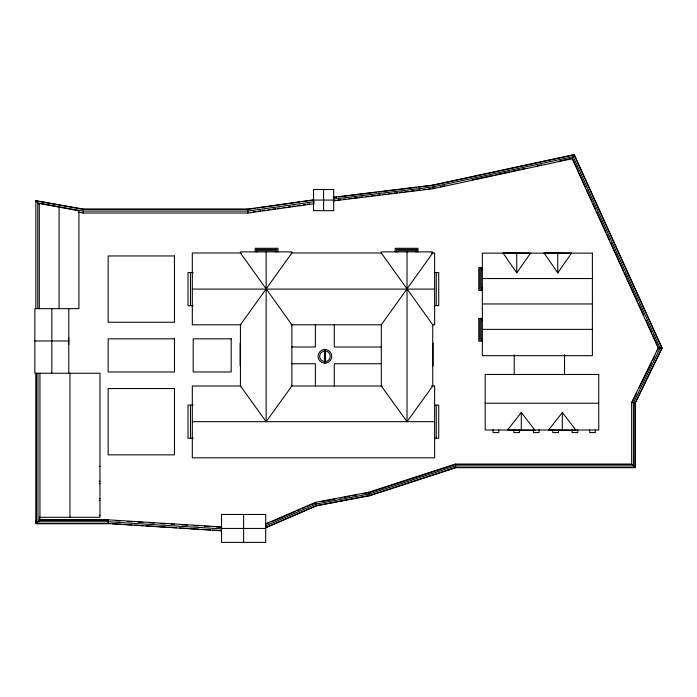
<?xml version="1.0" encoding="UTF-8"?>
<svg xmlns="http://www.w3.org/2000/svg" width="697" height="697" viewBox="0 0 697 697"><rect width="100%" height="100%" fill="white"/><g stroke="black" fill="none" stroke-linecap="round" stroke-linejoin="round"><path stroke-width="1.05" d="M39.293 523.499L36.261 523.499L36.261 520.25M36.261 373.261L36.261 523.499L108.061 523.499L221.315 530.809L221.559 526.906L108.183 519.814L39.285 519.814L39.267 521.765L39.511 516.982M108.183 519.814L108.061 523.717L36.035 523.717L36.035 373.261M83.135 213.038L83.483 209.126L247.627 209.126L313.493 199.856L314.033 203.724L247.905 213.038L83.135 213.038L78.9 212.28M574.223 154.595L662.15 348.073L635.228 403.223L635.228 467.661L631.648 464.08L631.648 402.396L658.186 348.021L572.159 158.707L574.223 154.595L432.41 185.175L333.297 197.321M632.04 402.491L636.788 392.76M639.166 387.898L651.503 362.614M652.453 360.671L654.832 355.801M657.201 350.94L658.151 348.997M661.923 348.073L635.028 403.18L635.028 467.46L455.829 467.46L369.628 495.523L316.569 505.569L265.696 527.585M516.738 272.858L530.548 253.133L502.92 252.802L516.738 272.858L516.738 252.802M557.757 272.858L571.566 253.133L543.939 252.802L557.757 272.858L557.757 252.802M266.149 421.694L291.869 386.007L291.869 324.793L240.439 252.985L240.439 251.878L291.869 251.878L291.869 252.985L240.439 324.793L240.439 386.007L266.149 421.694L266.149 251.878M407.031 421.694L432.75 386.007L432.75 324.793L381.311 252.985L381.311 251.878L432.75 251.878L432.75 252.985L381.311 324.793L381.311 386.007L407.031 421.694L407.031 251.878M521.304 412.519L507.486 430.075L535.113 430.371L521.304 412.519L521.304 430.371M562.322 412.519L548.513 430.075L576.131 430.371L562.322 412.519L562.322 430.371M36.035 523.717L39.511 520.25M631.648 464.08L455.298 464.08L368.791 492.239L315.575 502.319L265.54 523.961L269.617 522.637M271.577 521.783L295.101 511.607M297.061 510.762L300.006 509.49M301.967 508.636L304.903 507.364M306.872 506.519L309.808 505.247M311.768 504.401L314.713 503.121M265.696 525.852L316.098 504.044L369.236 493.973L455.585 465.875L633.434 465.875L633.434 402.814L660.172 348.047L573.187 156.651L432.706 186.944L333.514 199.098L333.732 200.875L433.011 188.713L572.159 158.707M265.696 527.803L316.63 505.769L369.68 495.715L455.864 467.661L635.228 467.661M369.915 492.291L454.331 464.812M432.942 188.321L435.067 187.859M440.391 186.718L444.651 185.794M472.331 179.826L493.615 175.235M495.741 174.781L509.585 171.793M511.711 171.331L519.16 169.728M521.295 169.266L525.547 168.352M537.256 165.825L541.517 164.91M559.613 161.007L571.322 158.48M322.075 501.491L334.839 499.069M340.162 498.067L342.288 497.658M344.414 497.257L349.737 496.255M351.863 495.846L357.186 494.844M362.501 493.833L368.887 492.622M255.085 208.307L247.644 209.353L83.457 209.353L36.035 200.928M257.21 208.002L299.71 202.017M301.836 201.721L313.519 200.074L333.689 200.074M313.763 201.79L247.766 211.086L83.309 211.086L37.769 202.993L37.769 308.658M253.203 211.853L255.337 211.548M258.535 211.104L260.669 210.799M262.795 210.503L264.93 210.198M268.127 209.753L270.262 209.448M272.396 209.152L275.594 208.699M277.728 208.403L279.854 208.098M283.052 207.654L285.186 207.349M288.384 206.896L290.518 206.6M292.653 206.295L294.779 205.998M297.985 205.545L300.111 205.249M303.308 204.796L305.443 204.5M307.577 204.195L309.712 203.899M333.323 197.521L336.555 197.129M338.707 196.859L376.415 192.241M378.576 191.98L381.808 191.579M383.96 191.318L416.283 187.354M418.435 187.092L421.668 186.691M423.828 186.43L432.445 185.376L574.11 154.821L661.479 347.08M338.001 199.952L340.162 199.69M343.394 199.29L345.555 199.028M348.788 198.636L352.029 198.236M354.181 197.974L357.422 197.573M359.582 197.312L362.815 196.911M366.056 196.519L368.208 196.249M371.449 195.857L374.681 195.456M377.922 195.064L380.074 194.803M383.315 194.402L385.467 194.141M388.708 193.74L390.869 193.478M394.101 193.078L397.342 192.686M399.494 192.416L402.735 192.023M404.887 191.762L408.128 191.361M411.361 190.961L414.602 190.569M416.762 190.307L419.995 189.906M423.236 189.514L425.388 189.244M428.629 188.852L430.781 188.582M241.214 252.985L192.311 252.985L192.311 324.793L241.049 324.793M291.198 252.985L381.39 252.985M431.373 252.985L434.632 252.985L434.632 324.793L432.454 324.793M482.35 267.587L478.752 267.587L478.752 290.405L482.35 290.405M482.35 268.693L479.919 268.693L479.919 289.133L482.35 289.133M482.35 269.791L481.13 269.791L481.13 287.861L482.35 287.861M193.2 272.579L188.007 272.579L188.007 305.678L193.2 305.678M434.431 272.527L438.718 272.527L438.718 305.617L434.431 305.617M482.35 278.547L592.398 278.547M192.311 289.098L434.632 289.098M482.35 303.962L592.398 303.962M482.35 318.416L478.752 318.416L478.752 341.234L482.35 341.234M482.35 319.522L479.919 319.522L479.919 339.962L482.35 339.962M482.35 320.62L481.13 320.62L481.13 338.69L482.35 338.69M291.076 324.793L381.337 324.793M482.35 329.376L592.398 329.376M34.85 340.955L68.785 340.955M291.886 347.019L315.375 347.019L315.375 324.741M381.294 347.019L334.272 347.019L334.272 324.741M291.886 363.738L315.375 363.738L315.375 386.042M381.294 363.738L334.272 363.738L334.272 386.042M241.049 386.007L192.311 386.007L192.311 457.816L434.632 457.816L434.632 386.007L431.365 386.007M291.076 386.007L382.426 386.007M485.19 403.241L598.732 403.241M193.2 405.123L188.007 405.123L188.007 438.213L193.2 438.213M434.431 405.175L438.718 405.175L438.718 438.274L434.431 438.274M192.311 421.694L434.632 421.694M455.359 464.481L632.04 464.481M99.201 466.328L99.976 466.328M99.201 481.218L99.976 481.218M99.201 483.674L99.976 483.674M99.201 498.564L99.976 498.564M99.201 500.429L99.976 500.429M99.201 515.318L99.976 515.318M39.947 517.305L99.976 517.305L99.976 373.261L34.85 373.261L34.85 308.658L78.909 308.658L78.909 210.869L39.293 203.411L39.293 308.658M39.293 520.25L108.166 520.25M221.533 528.439L265.696 528.439M658.186 348.021L662.15 348.073M115.667 520.72L120.119 520.999M127.446 521.452L131.733 521.722M138.154 522.123L142.937 522.428M149.463 522.828L154.22 523.133M160.327 523.508L164.936 523.804M171.201 524.196L174.572 524.405M181.952 524.867L187.38 525.207M193.714 525.599L198.053 525.869M204.413 526.27L209.797 526.61M216.183 527.01L220.47 527.272M221.437 528.857L108.122 521.765L37.995 521.765L37.995 373.261M108.061 523.499L110.231 523.639M112.339 523.769L121.086 524.318M124.11 524.501L131.933 524.998M134.8 525.172L143.355 525.712M146.039 525.878L154.725 526.418M156.895 526.557L165.816 527.115M167.951 527.246L176.507 527.786M179.608 527.977L188.242 528.518M190.307 528.648L198.915 529.189M202.069 529.38L210.66 529.92M212.768 530.051L221.332 530.591M35.817 308.658L35.817 200.658L83.483 209.126M631.648 402.396L635.228 403.223M35.817 200.658L39.076 204.543M572.838 159.238L578.222 171.096M579.12 173.074L585.863 187.902M586.761 189.88L592.154 201.738M593.051 203.716L595.743 209.649M596.641 211.627L606.076 232.38M606.974 234.358L609.666 240.291M610.563 242.268L623.588 270.933M624.495 272.902L637.52 301.566M638.417 303.543L643.801 315.41M646.049 320.35L651.442 332.208M652.34 334.185L658.63 348.021M315.575 502.319L316.63 505.769M368.791 492.239L369.68 495.715M432.41 185.175L433.011 188.713M455.298 464.08L455.864 467.661M247.627 209.126L247.905 213.038M595.308 429.622L595.308 432.567L589.618 432.567L589.618 429.622M577.761 429.622L577.761 432.567L572.071 432.567L572.071 429.622M564.526 354.79L564.526 374.28M558.436 429.622L558.436 432.567L552.747 432.567L552.747 429.622M539.112 429.622L539.112 432.567L533.423 432.567L533.423 429.622M519.448 429.622L519.448 432.567L513.75 432.567L513.75 429.622M514.22 354.79L514.22 374.28M498.756 429.622L498.756 432.567L493.067 432.567L493.067 429.622M436.235 272.527L436.235 305.617M436.235 405.175L436.235 438.274M433.029 343.151L433.029 365.969M417.991 251.878L417.991 248.289L395.173 248.289L395.173 251.878M416.884 251.878L416.884 249.448L396.445 249.448L396.445 251.878M415.787 251.878L415.787 250.659L397.717 250.659L397.717 251.878M323.6 189.506L323.6 210.651M278.007 251.878L278.007 248.289L255.189 248.289L255.189 251.878M276.735 251.878L276.735 249.448L256.296 249.448L256.296 251.878M275.463 251.878L275.463 250.659L257.402 250.659L257.402 251.878M243.61 514.473L243.61 542.405M240.16 343.151L240.16 365.969M190.49 272.579L190.49 305.678M190.49 405.123L190.49 438.213M69.961 373.261L69.961 517.305M68.785 308.658L68.785 373.261M68.698 337.627L68.698 344.292M59.097 207.14L59.097 308.658M51.813 308.658L51.813 373.261M39.947 373.261L39.947 520.25M324.898 351A5.315 5.315 0 0 1 330.212 356.324A5.315 5.315 0 0 1 324.898 361.638M323.521 361.455A5.315 5.315 0 0 1 323.521 351.183M333.689 189.506L313.519 189.506L313.519 210.651L333.689 210.651L333.689 189.506M592.398 253.133L482.35 253.133L482.35 355.67L592.398 355.67L592.398 253.133M174.459 255.956L108.166 255.956L108.166 322.249L174.459 322.249L174.459 255.956M174.459 338.82L108.166 338.82L108.166 371.971L174.459 371.971L174.459 338.82M231.195 338.82L193.2 338.82L193.2 371.971L231.195 371.971L231.195 338.82M325.508 350.199L324.427 350.199L324.427 362.736L325.508 362.736L325.508 350.199M598.732 374.463L485.19 374.463L485.19 430.04L598.732 430.04L598.732 374.463M174.459 388.551L108.166 388.551L108.166 454.845L174.459 454.845L174.459 388.551M265.696 514.473L221.533 514.473L221.533 542.405L265.696 542.405L265.696 514.473M321.474 362.24A6.839 6.839 0 0 0 331.737 356.324A6.839 6.839 0 0 0 321.474 350.399A6.839 6.839 0 0 0 321.474 362.24"/></g></svg>
